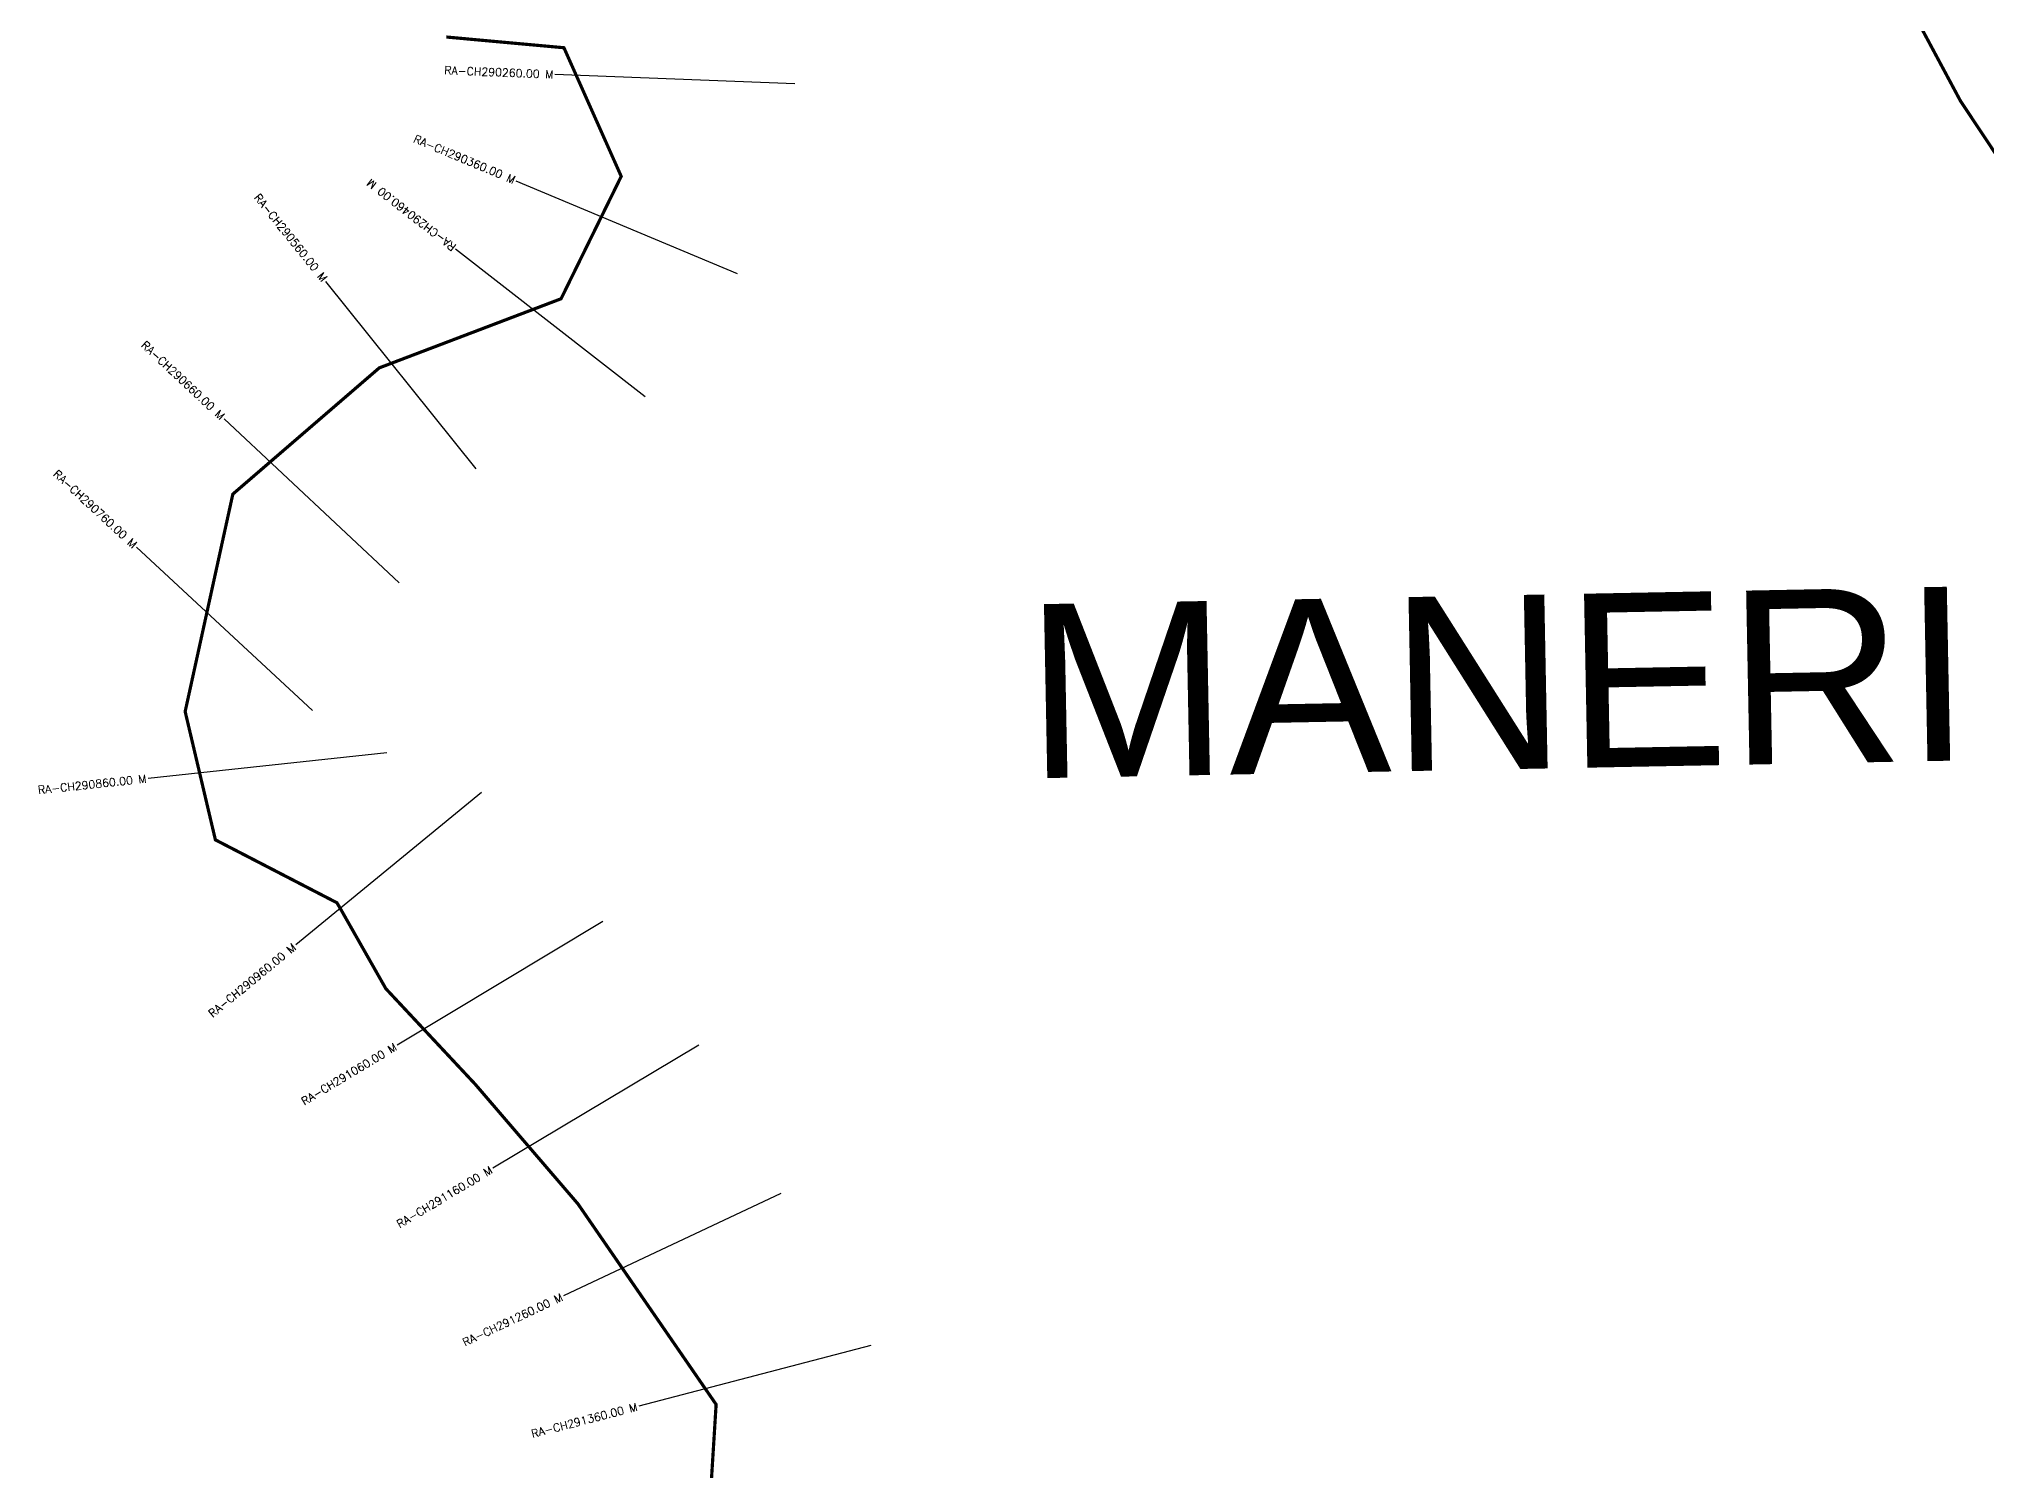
# Model space of a CAD drawing. Header units: metres. Extents: x 281616 to 283860, y 2019205 to 2022981.
# Drawn here: x 281616 to 282833, y 2021053 to 2021947 of the extents above; entities that cross this region are included whole.
import ezdxf
from ezdxf.enums import TextEntityAlignment as Align

# ---------------------------------------------------------------- set-up
doc = ezdxf.new("R2010")
doc.units = ezdxf.units.M
doc.header["$MEASUREMENT"] = 0
for name, color, linetype in [('CS', 134, 'Continuous'), ('CSMark', 6, 'Continuous'), ('VILLAGE NAME', 250, 'Continuous')]:
    doc.layers.add(name, color=color, linetype=linetype)
doc.styles.get("Standard").update_dxf_attribs({"font": 'simplex.shx'})

msp = doc.modelspace()

# ---------------------------------------------------------------- linework, layer by layer
at = {"color": 6, "const_width": 2, "flags": 128}
for points in [[(282180.6, 2022809.6), (282191.4, 2022796.8), (282257.8, 2022627.2), (282292.6, 2022661.5), (282349.7, 2022580.4), (282429.9, 2022522.2), (282478.7, 2022503.1), (282497.8, 2022468.8), (282566.9, 2022348.3), (282657.9, 2022186.2), (282749, 2022035.7), (282817.2, 2021908.4), (282913.1, 2021764.2), (283045.6, 2021630.1), (283217.6, 2021516.9), (283378.4, 2021443.2), (283435.8, 2021408.2), (283859.1, 2020978.5)], [(282036.1, 2021037.5), (282039.6, 2021093.7), (281953.3, 2021219), (281889.1, 2021293.8), (281833.2, 2021353.6), (281804.7, 2021403.8), (281802.6, 2021407.3), (281726.7, 2021446.6), (281707.8, 2021526.8), (281737.6, 2021662.7), (281829.1, 2021741.6), (281942.7, 2021784.8), (281980.3, 2021861.3), (281944.5, 2021941.7), (281871, 2021948.4)]]:
    msp.add_lwpolyline(points, dxfattribs=at)
at = {"layer": 'CS'}
for p, q in [((282088.8, 2021919.1), (281938.9, 2021924.9)), ((282053, 2021800.4), (281914.7, 2021858.4)), ((281995.2, 2021723.5), (281876.8, 2021815.7)), ((281889.6, 2021678.6), (281795.7, 2021795.6)), ((281841.5, 2021607.2), (281732.1, 2021709.8)), ((281787.3, 2021527.5), (281677.3, 2021629.5)), ((281833.8, 2021500.9), (281684.6, 2021485)), ((281892.9, 2021476.1), (281776.9, 2021381)), ((281968.8, 2021395.6), (281840.3, 2021318.3)), ((282028.8, 2021318.2), (281900, 2021241.3)), ((282080, 2021225.5), (281944.2, 2021161.6)), ((282136.3, 2021130.5), (281991.2, 2021092.7))]:
    msp.add_line(p, q, dxfattribs=at)

# ---------------------------------------------------------------- texts
at = {"layer": 'CSMark'}
for s, rotation, p in [('RA-CH290260.00 M', 357.7525, (281937.9, 2021925)), ('RA-CH290360.00 M', 337.2297, (281913.8, 2021858.8)), ('RA-CH290560.00 M', 308.7285, (281795.1, 2021796.4)), ('RA-CH290660.00 M', 316.828, (281731.3, 2021710.5)), ('RA-CH290760.00 M', 317.177, (281676.6, 2021630.2)), ('RA-CH290860.00 M', 6.0506, (281683.6, 2021484.9)), ('RA-CH290960.00 M', 39.3525, (281776.1, 2021380.4)), ('RA-CH291060.00 M', 31.0409, (281839.4, 2021317.8)), ('RA-CH291160.00 M', 30.8461, (281899.1, 2021240.8)), ('RA-CH291260.00 M', 25.1945, (281943.3, 2021161.2)), ('RA-CH291360.00 M', 14.5997, (281990.2, 2021092.4))]:
    msp.add_text(s, height=5, rotation=rotation, dxfattribs=at).set_placement(p, align=Align.MIDDLE_RIGHT)
msp.add_text('RA-CH290460.00 M', height=5, rotation=142.0951, dxfattribs=at).set_placement((281876, 2021816.3), align=Align.MIDDLE_LEFT)
at = {"layer": 'VILLAGE NAME', "insert": (282232, 2021593.7), "char_height": 108.748, "attachment_point": 1, "rotation": 1.1028}
msp.add_mtext_dynamic_manual_height_columns('{\\fArial|b0|i0|c0|p34;MANERI}', width=726.929, gutter_width=543.7, heights=[0], dxfattribs=at)

doc.saveas('drawing.dxf')
